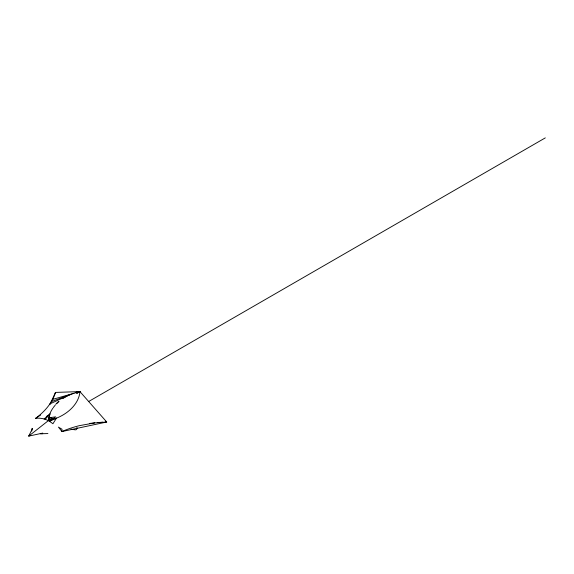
<?xml version="1.0" encoding="UTF-8"?>
<svg xmlns="http://www.w3.org/2000/svg" width="574" height="574" viewBox="0 0 574 574"><rect width="100%" height="100%" fill="white"/><g stroke="black" fill="none" stroke-linecap="round" stroke-linejoin="round"><path stroke-width="0.86" d="M42.749 433.097L28.7 436.125L48.395 420.613L49.687 414.306A34.906 25.048 -16.8 0 1 52.916 408.136M105.379 421.237L106.728 422.012L94.724 422.894L79.341 425.671A80.044 46.214 0 0 0 65.228 430.17L61.97 431.548L61.999 429.237L58.448 427.099L61.97 431.548L106.728 422.012L79.937 391.597A35.674 25.6 -16.8 0 1 56.46 418.173L52.93 423.748A43.387 18.146 49 0 0 49.522 421.345L48.395 420.613L50.024 413.746M71.807 393.958L75.825 392.602L77.153 393.24L79.937 391.597L55.477 392.422A100.529 58.039 0 0 1 52.629 399.389L49.916 403.895A100.529 58.039 0 0 1 35.588 418.353A39.025 27.143 73.2 0 1 44.098 418.984L45.174 419.314A39.025 27.143 73.2 0 1 48.395 420.613L49.687 414.306L46.272 416.566M75.876 392.415L79.937 391.597L75.876 392.415L77.153 393.24M50.003 404.383L55.477 392.422M32.488 428.541L28.7 436.125L29.783 435.501M48.395 420.613L50.742 417.535L55.664 416.846L49.522 421.345L56.46 418.173L48.395 420.613L56.46 418.173M45.174 419.314L49.687 414.306L44.098 418.984M55.678 404.383L58.333 401.656M35.588 418.353L40.618 415.031M88.468 401.621L545.3 137.875M49.916 403.895L67.165 396.01M67.947 395.651L71.032 394.295L51.351 401.656M52.629 399.389L73.967 393.305M75.675 392.817L79.937 391.597M89.566 423.433L94.724 422.894M97.881 422.572L102.703 422.191M47.915 433.564L40.273 433.772M40.352 433.614L42.483 433.75M32.008 428.326A25.206 14.551 0 0 1 31.757 431.031M53.332 407.547A34.906 25.048 -16.8 0 1 55.197 405.222M56.761 403.551A34.906 25.048 -16.8 0 1 59.065 401.434M62.925 398.543A34.906 25.048 -16.8 0 1 67.201 396.031M76.923 427.4A3.616 2.088 60 0 1 75.359 429.826A48.553 28.033 60 0 1 71.047 429.058M52.076 418.819L50.742 417.535L52.478 419.565L52.076 418.819"/></g></svg>
